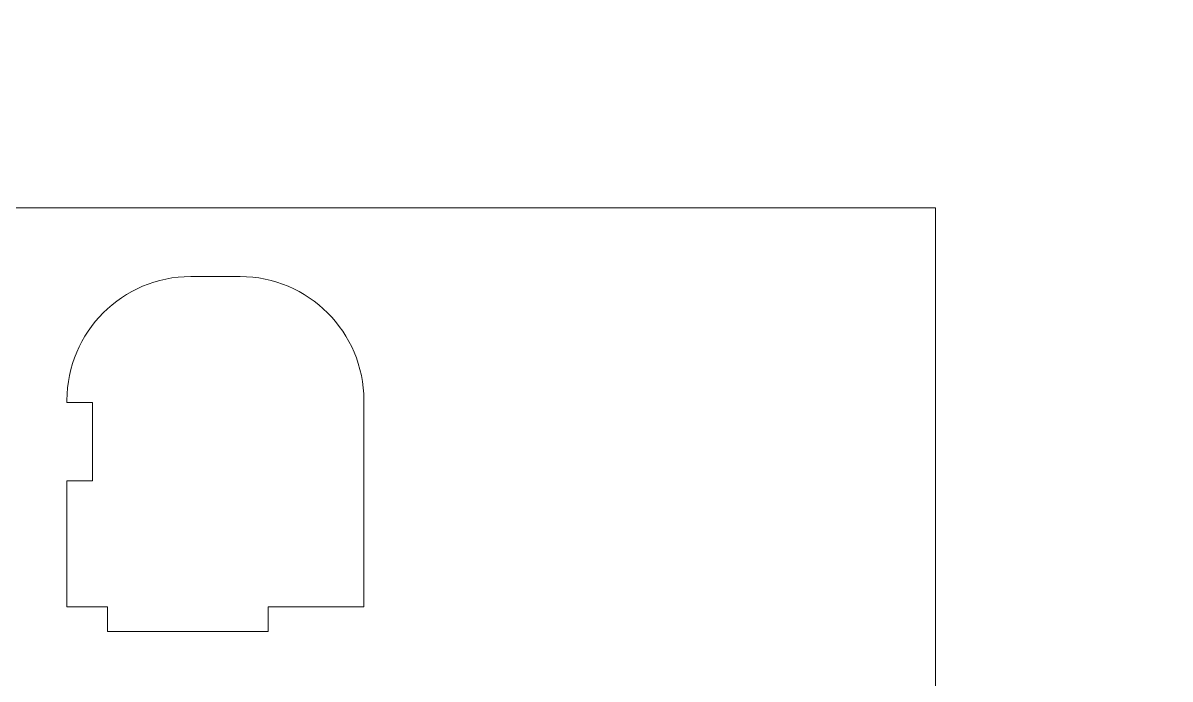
# Model space of a CAD drawing. Header units: millimetres. Extents: x -1420 to -489, y -454 to 898.
# Drawn here: x -1150.1 to -1011, y -147.2 to -67.8 of the extents above; entities that cross this region are included whole.
import ezdxf
from ezdxf.lldxf.tags import DXFTag

# ---------------------------------------------------------------- set-up
doc = ezdxf.new("R2010")
doc.units = ezdxf.units.MM
doc.header["$MEASUREMENT"] = 0
doc.layers.add('Layer 1', color=7, linetype='Continuous')
tags = doc.linetypes.add('New Line1', pattern=[0.3, 0.2, -0.1]).pattern_tags.tags
tags[6:7] = [DXFTag(74, 4), DXFTag(75, 0), DXFTag(340, '0'), DXFTag(46, 1.0), DXFTag(50, 0.0), DXFTag(44, 0.0), DXFTag(45, 0.0)]
tags[4:5] = [DXFTag(74, 4), DXFTag(75, 0), DXFTag(340, '0'), DXFTag(46, 1.0), DXFTag(50, 0.0), DXFTag(44, 0.0), DXFTag(45, 0.0)]

msp = doc.modelspace()

# ---------------------------------------------------------------- linework, layer by layer
at = {"layer": 'Layer 1', "color": 140, "linetype": 'New Line1', "lineweight": 20}
msp.add_lwpolyline([(-1328.9019, -414.1317), (-1039.4477, -414.1317), (-1039.4477, -90.1493), (-1328.9019, -90.1493), (-1328.9019, -414.1317)], close=True, dxfattribs=at)
at = {"layer": 'Layer 1', "color": 1, "lineweight": 20}
msp.add_open_spline([(-986.7467, -453.7659), (-1001.83, -389.4326), (-1016.9134, -325.0992), (-1016.9134, -260.7659), (-1016.9134, -260.7659), (-1016.9134, -196.4326), (-1001.83, -132.0992), (-986.7467, -67.7659)], degree=3, knots=[0, 0, 0, 0, 0.33333333, 0.33333333, 0.33333333, 0.33333333, 1, 1, 1, 1], dxfattribs=at)
at = {"layer": 'Layer 1', "lineweight": 20}
for points, knots in [([(-1144.7532, -113.7343), (-1144.7532, -113.7343), (-1144.7532, -113.4843), (-1144.7532, -113.4843), (-1144.7532, -113.4843), (-1144.7532, -105.2226), (-1138.0149, -98.4843), (-1129.7532, -98.4843), (-1129.7532, -98.4843), (-1129.7532, -98.4843), (-1123.7532, -98.4843), (-1123.7532, -98.4843), (-1123.7532, -98.4843), (-1115.4915, -98.4843), (-1108.7532, -105.2226), (-1108.7532, -113.4843), (-1108.7532, -113.4843), (-1108.7532, -113.4843), (-1108.7532, -138.4843), (-1108.7532, -138.4843)], [0, 0, 0, 0, 0.16666667, 0.16666667, 0.16666667, 0.16666667, 0.33333333, 0.33333333, 0.33333333, 0.33333333, 0.5, 0.5, 0.5, 0.5, 0.66666667, 0.66666667, 0.66666667, 0.66666667, 1, 1, 1, 1]), ([(-1144.7532, -113.7343), (-1144.7532, -113.7343), (-1141.6532, -113.7343), (-1141.6532, -113.7343), (-1141.6532, -113.7343), (-1141.6532, -113.7343), (-1141.6532, -123.2343), (-1141.6532, -123.2343), (-1141.6532, -123.2343), (-1141.6532, -123.2343), (-1144.7532, -123.2343), (-1144.7532, -123.2343)], [0, 0, 0, 0, 0.25, 0.25, 0.25, 0.25, 0.5, 0.5, 0.5, 0.5, 1, 1, 1, 1])]:
    msp.add_open_spline(points, degree=3, knots=knots, dxfattribs=at)
for points in [[(-1144.7532, -138.4843), (-1144.7532, -138.4843), (-1144.7532, -123.2343), (-1144.7532, -123.2343)], [(-1144.7532, -138.4843), (-1144.7532, -138.4843), (-1139.853, -138.4843), (-1139.853, -138.4843)], [(-1139.853, -138.4843), (-1139.853, -138.4843), (-1139.853, -141.4843), (-1139.853, -141.4843)], [(-1120.353, -138.4843), (-1120.353, -138.4843), (-1108.7532, -138.4843), (-1108.7532, -138.4843)], [(-1120.353, -138.4843), (-1120.353, -138.4843), (-1120.353, -141.4843), (-1120.353, -141.4843)], [(-1139.853, -141.4843), (-1139.853, -141.4843), (-1120.353, -141.4843), (-1120.353, -141.4843)]]:
    msp.add_open_spline(points, degree=3, dxfattribs=at)

doc.saveas('drawing.dxf')
